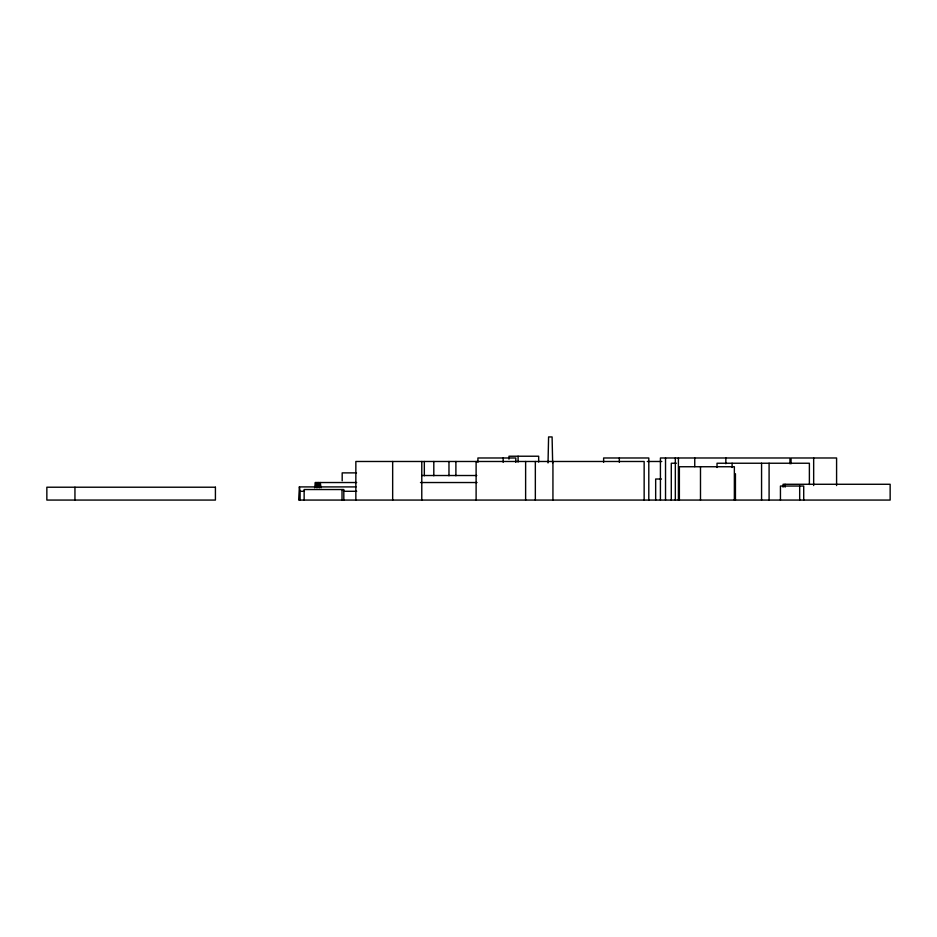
<?xml version="1.0" encoding="UTF-8"?>
<svg xmlns="http://www.w3.org/2000/svg" width="937" height="937" viewBox="0 0 937 937"><rect width="100%" height="100%" fill="white"/><g stroke="black" fill="none" stroke-linecap="round" stroke-linejoin="round"><path stroke-width="1.41" d="M548.028 462.925L548.59 436.935L552.092 436.935L552.654 462.925M314.598 487.79L315.406 482.532L356.669 482.532M355.99 486.912L299.383 486.912L298.669 500.065L890.15 500.065L890.15 484.277L783.074 484.277L783.074 487.146M647.28 461.484L661.78 461.484M676.432 463.241L671.29 463.241L671.29 500.065M356.517 472.88L342.181 472.88L342.181 480.775M421.65 475.516L476.769 475.516M661.463 479.018L655.666 479.018L655.666 500.065M420.479 482.532L477.038 482.532M299.383 486.912L300.098 491.293L304.443 491.293M343.645 491.293L356.704 491.293M321.063 487.79L320.255 482.532L319.447 487.79L318.639 482.532L317.83 487.79L317.022 482.532L316.214 487.79L315.406 482.532M836.589 485.553L836.589 457.982L791.051 457.982L791.051 463.78M813.667 457.982L813.667 485.553M809.381 484.488L809.381 463.241L717.028 463.241L717.028 467.493M803.712 500.065L803.712 486.034L780.439 486.034L780.439 500.065M799.683 486.034L799.683 500.065M789.961 463.78L789.961 457.982L660.421 457.982L660.421 500.065M785.101 484.277L785.101 487.146M769.09 463.241L769.09 500.065M761.57 463.241L761.57 500.065M735.44 473.759L735.44 500.065M734.362 500.065L734.362 466.743L679.372 466.743L679.372 500.065M732.113 463.241L732.113 467.493M725.847 457.982L725.847 463.78M700.489 466.743L700.489 500.065M694.75 457.982L694.75 466.685M678.411 457.982L678.411 500.065M675.331 457.982L675.331 500.065M665.528 457.982L665.528 500.065M648.802 500.065L648.802 457.982L603.627 457.982L603.627 462.328M644.152 500.065L644.152 461.484L355.849 461.484L355.849 500.065M619.334 457.982L619.334 462.328M552.935 461.484L552.935 500.065M538.67 462.07L538.67 456.225L508.978 456.225L508.978 459.153M535.343 461.484L535.343 500.065M525.622 461.484L525.622 500.065M518.091 456.225L518.091 462.07M515.795 462.328L515.795 457.982L477.917 457.982L477.917 462.328M503.169 457.982L503.169 462.328M476.113 461.484L476.113 500.065M455.897 461.484L455.897 475.773M448.975 461.484L448.975 475.773M433.808 461.484L433.808 475.773M424.332 461.484L424.332 475.773M421.779 461.484L421.779 500.065M392.662 461.484L392.662 500.065M343.82 500.065L343.82 489.536L304.138 489.536L304.138 500.065M342.017 489.536L342.017 500.065M300.098 491.293L300.098 500.065M74.948 487.217L74.948 500.065M215.416 487.217L46.85 487.217L46.85 500.065L215.416 500.065L215.416 487.217"/></g></svg>
